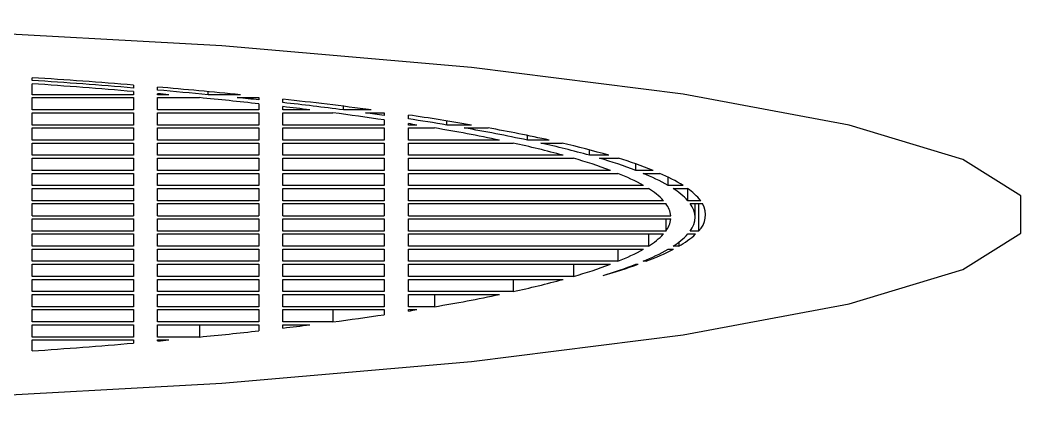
# Model space of a CAD drawing. Header units: millimetres. Extents: x -2889 to 8174, y 2447 to 8478.
# Drawn here: x 1774.281 to 1774.902, y 3481.818 to 3482.059 of the extents above; entities that cross this region are included whole.
import ezdxf

# ---------------------------------------------------------------- set-up
doc = ezdxf.new("R2010")
doc.units = ezdxf.units.MM

msp = doc.modelspace()

# ---------------------------------------------------------------- linework, layer by layer
at = {"color": 7, "linetype": 'Continuous', "lineweight": 25}
for p, q in [((1774.28858, 3482.02181), (1774.28858, 3482.02347)), ((1774.28858, 3482.01291), (1774.28858, 3482.01973)), ((1774.35136, 3482.01889), (1774.35136, 3482.01707)), ((1774.35136, 3482.01486), (1774.35136, 3482.01291)), ((1774.36636, 3482.01579), (1774.36636, 3482.01765)), ((1774.39767, 3482.01291), (1774.39767, 3482.01485)), ((1774.35136, 3482.01291), (1774.28858, 3482.01291)), ((1774.28858, 3482.0111), (1774.35136, 3482.0111)), ((1774.28858, 3482.00353), (1774.28858, 3482.0111)), ((1774.35136, 3482.0111), (1774.35136, 3482.00353)), ((1774.36636, 3482.01291), (1774.36636, 3482.01355)), ((1774.37334, 3482.01291), (1774.36636, 3482.01291)), ((1774.36636, 3482.0111), (1774.39236, 3482.0111)), ((1774.36636, 3482.00353), (1774.36636, 3482.0111)), ((1774.4177, 3482.01291), (1774.39767, 3482.01291)), ((1774.4158, 3482.0111), (1774.42913, 3482.0111)), ((1774.42913, 3482.0111), (1774.42913, 3482.0097)), ((1774.44413, 3482.00805), (1774.44413, 3482.01014)), ((1774.35136, 3482.00353), (1774.28858, 3482.00353)), ((1774.42913, 3482.00353), (1774.36636, 3482.00353)), ((1774.42913, 3482.00726), (1774.42913, 3482.00353)), ((1774.44413, 3482.00353), (1774.44413, 3482.00555)), ((1774.46088, 3482.00353), (1774.44413, 3482.00353)), ((1774.48161, 3482.00353), (1774.48161, 3482.00575)), ((1774.4989, 3482.00353), (1774.48161, 3482.00353)), ((1774.28858, 3482.00172), (1774.35136, 3482.00172)), ((1774.28858, 3481.99414), (1774.28858, 3482.00172)), ((1774.35136, 3482.00172), (1774.35136, 3481.99414)), ((1774.36636, 3482.00172), (1774.42913, 3482.00172)), ((1774.36636, 3481.99414), (1774.36636, 3482.00172)), ((1774.42913, 3482.00172), (1774.42913, 3481.99414)), ((1774.44413, 3482.00172), (1774.47507, 3482.00172)), ((1774.44413, 3481.99414), (1774.44413, 3482.00172)), ((1774.4953, 3482.00172), (1774.50691, 3482.00172)), ((1774.50691, 3482.00172), (1774.50691, 3482.00011)), ((1774.50691, 3481.99728), (1774.50691, 3481.99414)), ((1774.52191, 3481.99792), (1774.52191, 3482.00033)), ((1774.54581, 3481.99414), (1774.54581, 3481.99668)), ((1774.35136, 3481.99414), (1774.28858, 3481.99414)), ((1774.28858, 3481.99233), (1774.35136, 3481.99233)), ((1774.28858, 3481.98476), (1774.28858, 3481.99233)), ((1774.35136, 3481.99233), (1774.35136, 3481.98476)), ((1774.42913, 3481.99414), (1774.36636, 3481.99414)), ((1774.36636, 3481.99233), (1774.42913, 3481.99233)), ((1774.36636, 3481.98476), (1774.36636, 3481.99233)), ((1774.42913, 3481.99233), (1774.42913, 3481.98476)), ((1774.50691, 3481.99414), (1774.44413, 3481.99414)), ((1774.44413, 3481.99233), (1774.50691, 3481.99233)), ((1774.44413, 3481.98476), (1774.44413, 3481.99233)), ((1774.50691, 3481.99233), (1774.50691, 3481.98476)), ((1774.52191, 3481.99414), (1774.52191, 3481.99498)), ((1774.52719, 3481.99414), (1774.52191, 3481.99414)), ((1774.52191, 3481.99233), (1774.53812, 3481.99233)), ((1774.52191, 3481.98476), (1774.52191, 3481.99233)), ((1774.56106, 3481.99414), (1774.54581, 3481.99414)), ((1774.55643, 3481.99233), (1774.57134, 3481.99233)), ((1774.35136, 3481.98476), (1774.28858, 3481.98476)), ((1774.42913, 3481.98476), (1774.36636, 3481.98476)), ((1774.50691, 3481.98476), (1774.44413, 3481.98476)), ((1774.57843, 3481.98476), (1774.52191, 3481.98476)), ((1774.5957, 3481.98476), (1774.5957, 3481.98765)), ((1774.60926, 3481.98476), (1774.5957, 3481.98476)), ((1774.28858, 3481.98295), (1774.35136, 3481.98295)), ((1774.28858, 3481.97537), (1774.28858, 3481.98295)), ((1774.35136, 3481.98295), (1774.35136, 3481.97537)), ((1774.36636, 3481.98295), (1774.42913, 3481.98295)), ((1774.36636, 3481.97537), (1774.36636, 3481.98295)), ((1774.42913, 3481.98295), (1774.42913, 3481.97537)), ((1774.44413, 3481.98295), (1774.50691, 3481.98295)), ((1774.44413, 3481.97537), (1774.44413, 3481.98295)), ((1774.50691, 3481.98295), (1774.50691, 3481.97537)), ((1774.52191, 3481.98295), (1774.58688, 3481.98295)), ((1774.52191, 3481.97537), (1774.52191, 3481.98295)), ((1774.60395, 3481.98295), (1774.61721, 3481.98295)), ((1774.63418, 3481.97537), (1774.63418, 3481.97873)), ((1774.35136, 3481.97537), (1774.28858, 3481.97537)), ((1774.28858, 3481.97357), (1774.35136, 3481.97357)), ((1774.28858, 3481.96599), (1774.28858, 3481.97357)), ((1774.35136, 3481.97357), (1774.35136, 3481.96599)), ((1774.42913, 3481.97537), (1774.36636, 3481.97537)), ((1774.36636, 3481.97357), (1774.42913, 3481.97357)), ((1774.36636, 3481.96599), (1774.36636, 3481.97357)), ((1774.42913, 3481.97357), (1774.42913, 3481.96599)), ((1774.50691, 3481.97537), (1774.44413, 3481.97537)), ((1774.44413, 3481.97357), (1774.50691, 3481.97357)), ((1774.44413, 3481.96599), (1774.44413, 3481.97357)), ((1774.50691, 3481.97357), (1774.50691, 3481.96599)), ((1774.61782, 3481.97537), (1774.52191, 3481.97537)), ((1774.52191, 3481.97357), (1774.62423, 3481.97357)), ((1774.52191, 3481.96599), (1774.52191, 3481.97357)), ((1774.64624, 3481.97537), (1774.63418, 3481.97537)), ((1774.64044, 3481.97357), (1774.65222, 3481.97357)), ((1774.35136, 3481.96599), (1774.28858, 3481.96599)), ((1774.42913, 3481.96599), (1774.36636, 3481.96599)), ((1774.50691, 3481.96599), (1774.44413, 3481.96599)), ((1774.64721, 3481.96599), (1774.52191, 3481.96599)), ((1774.66294, 3481.96599), (1774.66294, 3481.97003)), ((1774.6736, 3481.96599), (1774.66294, 3481.96599)), ((1774.28858, 3481.96418), (1774.35136, 3481.96418)), ((1774.28858, 3481.95661), (1774.28858, 3481.96418)), ((1774.35136, 3481.96418), (1774.35136, 3481.95661)), ((1774.36636, 3481.96418), (1774.42913, 3481.96418)), ((1774.36636, 3481.95661), (1774.36636, 3481.96418)), ((1774.42913, 3481.96418), (1774.42913, 3481.95661)), ((1774.44413, 3481.96418), (1774.50691, 3481.96418)), ((1774.44413, 3481.95661), (1774.44413, 3481.96418)), ((1774.50691, 3481.96418), (1774.50691, 3481.95661)), ((1774.52191, 3481.96418), (1774.65183, 3481.96418)), ((1774.52191, 3481.95661), (1774.52191, 3481.96418)), ((1774.66747, 3481.96418), (1774.67787, 3481.96418)), ((1774.68306, 3481.95661), (1774.68306, 3481.96177)), ((1774.35136, 3481.95661), (1774.28858, 3481.95661)), ((1774.28858, 3481.9548), (1774.35136, 3481.9548)), ((1774.28858, 3481.94722), (1774.28858, 3481.9548)), ((1774.35136, 3481.9548), (1774.35136, 3481.94722)), ((1774.42913, 3481.95661), (1774.36636, 3481.95661)), ((1774.36636, 3481.9548), (1774.42913, 3481.9548)), ((1774.36636, 3481.94722), (1774.36636, 3481.9548)), ((1774.42913, 3481.9548), (1774.42913, 3481.94722)), ((1774.50691, 3481.95661), (1774.44413, 3481.95661)), ((1774.44413, 3481.9548), (1774.50691, 3481.9548)), ((1774.44413, 3481.94722), (1774.44413, 3481.9548)), ((1774.50691, 3481.9548), (1774.50691, 3481.94722)), ((1774.66773, 3481.95661), (1774.52191, 3481.95661)), ((1774.52191, 3481.9548), (1774.67074, 3481.9548)), ((1774.52191, 3481.94722), (1774.52191, 3481.9548)), ((1774.69237, 3481.95661), (1774.68306, 3481.95661)), ((1774.686, 3481.9548), (1774.69505, 3481.9548)), ((1774.69517, 3481.94722), (1774.69517, 3481.95471)), ((1774.35136, 3481.94722), (1774.28858, 3481.94722)), ((1774.42913, 3481.94722), (1774.36636, 3481.94722)), ((1774.50691, 3481.94722), (1774.44413, 3481.94722)), ((1774.68009, 3481.94722), (1774.52191, 3481.94722)), ((1774.70314, 3481.94722), (1774.69517, 3481.94722)), ((1774.28858, 3481.94541), (1774.35136, 3481.94541)), ((1774.28858, 3481.93784), (1774.28858, 3481.94541)), ((1774.35136, 3481.94541), (1774.35136, 3481.93784)), ((1774.36636, 3481.94541), (1774.42913, 3481.94541)), ((1774.36636, 3481.93784), (1774.36636, 3481.94541)), ((1774.42913, 3481.94541), (1774.42913, 3481.93784)), ((1774.44413, 3481.94541), (1774.50691, 3481.94541)), ((1774.44413, 3481.93784), (1774.44413, 3481.94541)), ((1774.50691, 3481.94541), (1774.50691, 3481.93784)), ((1774.52191, 3481.94541), (1774.68157, 3481.94541)), ((1774.52191, 3481.93784), (1774.52191, 3481.94541)), ((1774.69663, 3481.94541), (1774.70433, 3481.94541)), ((1774.69969, 3481.93694), (1774.69969, 3481.94541)), ((1774.69969, 3481.93694), (1774.69969, 3481.94541)), ((1774.70176, 3481.94541), (1774.70176, 3481.92846)), ((1774.28858, 3481.93784), (1774.35136, 3481.93784)), ((1774.28858, 3481.93603), (1774.35136, 3481.93603)), ((1774.28858, 3481.92846), (1774.28858, 3481.93603)), ((1774.35136, 3481.93603), (1774.35136, 3481.92846)), ((1774.36636, 3481.93784), (1774.42913, 3481.93784)), ((1774.36636, 3481.93603), (1774.42913, 3481.93603)), ((1774.36636, 3481.92846), (1774.36636, 3481.93603)), ((1774.42913, 3481.93603), (1774.42913, 3481.92846)), ((1774.44413, 3481.93784), (1774.50691, 3481.93784)), ((1774.44413, 3481.93603), (1774.50691, 3481.93603)), ((1774.44413, 3481.92846), (1774.44413, 3481.93603)), ((1774.50691, 3481.93603), (1774.50691, 3481.92846)), ((1774.52191, 3481.93784), (1774.68465, 3481.93784)), ((1774.52191, 3481.93603), (1774.68465, 3481.93603)), ((1774.52191, 3481.92846), (1774.52191, 3481.93603)), ((1774.68157, 3481.93603), (1774.68157, 3481.92846)), ((1774.35136, 3481.92846), (1774.28858, 3481.92846)), ((1774.42913, 3481.92846), (1774.36636, 3481.92846)), ((1774.50691, 3481.92846), (1774.44413, 3481.92846)), ((1774.68157, 3481.92846), (1774.52191, 3481.92846)), ((1774.70176, 3481.92846), (1774.69663, 3481.92846)), ((1774.28858, 3481.92665), (1774.35136, 3481.92665)), ((1774.28858, 3481.91907), (1774.28858, 3481.92665)), ((1774.35136, 3481.92665), (1774.35136, 3481.91907)), ((1774.36636, 3481.92665), (1774.42913, 3481.92665)), ((1774.36636, 3481.91907), (1774.36636, 3481.92665)), ((1774.42913, 3481.92665), (1774.42913, 3481.91907)), ((1774.44413, 3481.92665), (1774.50691, 3481.92665)), ((1774.44413, 3481.91907), (1774.44413, 3481.92665)), ((1774.50691, 3481.92665), (1774.50691, 3481.91907)), ((1774.52191, 3481.92665), (1774.68009, 3481.92665)), ((1774.52191, 3481.91907), (1774.52191, 3481.92665)), ((1774.67074, 3481.92665), (1774.67074, 3481.91907)), ((1774.68957, 3481.92156), (1774.68957, 3481.91907)), ((1774.69517, 3481.92665), (1774.70002, 3481.92665)), ((1774.35136, 3481.91907), (1774.28858, 3481.91907)), ((1774.28858, 3481.91726), (1774.35136, 3481.91726)), ((1774.28858, 3481.90969), (1774.28858, 3481.91726)), ((1774.35136, 3481.91726), (1774.35136, 3481.90969)), ((1774.42913, 3481.91907), (1774.36636, 3481.91907)), ((1774.36636, 3481.91726), (1774.42913, 3481.91726)), ((1774.36636, 3481.90969), (1774.36636, 3481.91726)), ((1774.42913, 3481.91726), (1774.42913, 3481.90969)), ((1774.50691, 3481.91907), (1774.44413, 3481.91907)), ((1774.44413, 3481.91726), (1774.50691, 3481.91726)), ((1774.44413, 3481.90969), (1774.44413, 3481.91726)), ((1774.50691, 3481.91726), (1774.50691, 3481.90969)), ((1774.67074, 3481.91907), (1774.52191, 3481.91907)), ((1774.52191, 3481.91726), (1774.66773, 3481.91726)), ((1774.52191, 3481.90969), (1774.52191, 3481.91726)), ((1774.65183, 3481.91726), (1774.65183, 3481.90969)), ((1774.68306, 3481.91726), (1774.68631, 3481.91726)), ((1774.68957, 3481.91907), (1774.686, 3481.91907)), ((1774.35136, 3481.90969), (1774.28858, 3481.90969)), ((1774.42913, 3481.90969), (1774.36636, 3481.90969)), ((1774.50691, 3481.90969), (1774.44413, 3481.90969)), ((1774.65183, 3481.90969), (1774.52191, 3481.90969)), ((1774.6693, 3481.90969), (1774.66747, 3481.90969)), ((1774.6693, 3481.91046), (1774.6693, 3481.90969)), ((1774.28858, 3481.90031), (1774.28858, 3481.90788)), ((1774.28858, 3481.90788), (1774.35136, 3481.90788)), ((1774.35136, 3481.90788), (1774.35136, 3481.90031)), ((1774.36636, 3481.90788), (1774.42913, 3481.90788)), ((1774.36636, 3481.90031), (1774.36636, 3481.90788)), ((1774.42913, 3481.90788), (1774.42913, 3481.90031)), ((1774.44413, 3481.90788), (1774.50691, 3481.90788)), ((1774.44413, 3481.90031), (1774.44413, 3481.90788)), ((1774.50691, 3481.90788), (1774.50691, 3481.90031)), ((1774.52191, 3481.90788), (1774.64721, 3481.90788)), ((1774.52191, 3481.90031), (1774.52191, 3481.90788)), ((1774.62423, 3481.90788), (1774.62423, 3481.90031)), ((1774.66294, 3481.90788), (1774.66441, 3481.90788)), ((1774.35136, 3481.90031), (1774.28858, 3481.90031)), ((1774.28858, 3481.8985), (1774.35136, 3481.8985)), ((1774.28858, 3481.89092), (1774.28858, 3481.8985)), ((1774.35136, 3481.8985), (1774.35136, 3481.89092)), ((1774.42913, 3481.90031), (1774.36636, 3481.90031)), ((1774.36636, 3481.8985), (1774.42913, 3481.8985)), ((1774.36636, 3481.89092), (1774.36636, 3481.8985)), ((1774.42913, 3481.8985), (1774.42913, 3481.89092)), ((1774.50691, 3481.90031), (1774.44413, 3481.90031)), ((1774.44413, 3481.8985), (1774.50691, 3481.8985)), ((1774.44413, 3481.89092), (1774.44413, 3481.8985)), ((1774.50691, 3481.8985), (1774.50691, 3481.89092)), ((1774.62423, 3481.90031), (1774.52191, 3481.90031)), ((1774.52191, 3481.8985), (1774.61782, 3481.8985)), ((1774.52191, 3481.89092), (1774.52191, 3481.8985)), ((1774.58688, 3481.8985), (1774.58688, 3481.89092)), ((1774.35136, 3481.89092), (1774.28858, 3481.89092)), ((1774.42913, 3481.89092), (1774.36636, 3481.89092)), ((1774.50691, 3481.89092), (1774.44413, 3481.89092)), ((1774.58688, 3481.89092), (1774.52191, 3481.89092)), ((1774.28858, 3481.88911), (1774.35136, 3481.88911)), ((1774.28858, 3481.88154), (1774.28858, 3481.88911)), ((1774.35136, 3481.88911), (1774.35136, 3481.88154)), ((1774.36636, 3481.88911), (1774.42913, 3481.88911)), ((1774.36636, 3481.88154), (1774.36636, 3481.88911)), ((1774.42913, 3481.88911), (1774.42913, 3481.88154)), ((1774.44413, 3481.88911), (1774.50691, 3481.88911)), ((1774.44413, 3481.88154), (1774.44413, 3481.88911)), ((1774.50691, 3481.88911), (1774.50691, 3481.88154)), ((1774.52191, 3481.88911), (1774.57843, 3481.88911)), ((1774.52191, 3481.88154), (1774.52191, 3481.88911)), ((1774.53812, 3481.88911), (1774.53812, 3481.88154)), ((1774.35136, 3481.88154), (1774.28858, 3481.88154)), ((1774.28858, 3481.87973), (1774.35136, 3481.87973)), ((1774.28858, 3481.87216), (1774.28858, 3481.87973)), ((1774.35136, 3481.87973), (1774.35136, 3481.87216)), ((1774.42913, 3481.88154), (1774.36636, 3481.88154)), ((1774.36636, 3481.87973), (1774.42913, 3481.87973)), ((1774.36636, 3481.87216), (1774.36636, 3481.87973)), ((1774.42913, 3481.87973), (1774.42913, 3481.87216)), ((1774.50691, 3481.88154), (1774.44413, 3481.88154)), ((1774.44413, 3481.87973), (1774.50691, 3481.87973)), ((1774.44413, 3481.87216), (1774.44413, 3481.87973)), ((1774.47507, 3481.87973), (1774.47507, 3481.87216)), ((1774.50691, 3481.87973), (1774.50691, 3481.87659)), ((1774.53812, 3481.88154), (1774.52191, 3481.88154)), ((1774.52191, 3481.87973), (1774.52719, 3481.87973)), ((1774.52191, 3481.87889), (1774.52191, 3481.87973)), ((1774.35136, 3481.87216), (1774.28858, 3481.87216)), ((1774.42913, 3481.87216), (1774.36636, 3481.87216)), ((1774.47507, 3481.87216), (1774.44413, 3481.87216)), ((1774.28858, 3481.87035), (1774.35136, 3481.87035)), ((1774.28858, 3481.86277), (1774.28858, 3481.87035)), ((1774.35136, 3481.87035), (1774.35136, 3481.86277)), ((1774.36636, 3481.87035), (1774.42913, 3481.87035)), ((1774.36636, 3481.86277), (1774.36636, 3481.87035)), ((1774.39236, 3481.87035), (1774.39236, 3481.86277)), ((1774.42913, 3481.87035), (1774.42913, 3481.86661)), ((1774.44413, 3481.87035), (1774.46088, 3481.87035)), ((1774.44413, 3481.86832), (1774.44413, 3481.87035)), ((1774.35136, 3481.86277), (1774.28858, 3481.86277)), ((1774.28858, 3481.86096), (1774.35136, 3481.86096)), ((1774.28858, 3481.85414), (1774.28858, 3481.86096)), ((1774.35136, 3481.86096), (1774.35136, 3481.85901)), ((1774.39236, 3481.86277), (1774.36636, 3481.86277)), ((1774.36636, 3481.86096), (1774.37334, 3481.86096)), ((1774.36636, 3481.86033), (1774.36636, 3481.86096))]:
    msp.add_line(p, q, dxfattribs=at)
at = {"color": 7, "linetype": 'Continuous', "lineweight": 25, "flags": 128}
msp.add_lwpolyline([(1773.49086, 3481.82895), (1773.67051, 3481.82145), (1773.85869, 3481.81818), (1774.04859, 3481.81927), (1774.23334, 3481.82468), (1774.40627, 3481.83421), (1774.56113, 3481.84751), (1774.69232, 3481.86411), (1774.79511, 3481.88341), (1774.86576, 3481.9047), (1774.90174, 3481.92722), (1774.90174, 3481.95016), (1774.86576, 3481.97268), (1774.79511, 3481.99397), (1774.69232, 3482.01327), (1774.56113, 3482.02987), (1774.40627, 3482.04317), (1774.23334, 3482.0527), (1774.04859, 3482.05811), (1773.85869, 3482.0592), (1773.67051, 3482.05594), (1773.49086, 3482.04843)], dxfattribs=at)
msp.add_lwpolyline([(1773.49086, 3481.82895), (1773.67051, 3481.82145), (1773.85869, 3481.81818), (1774.04859, 3481.81927), (1774.23334, 3481.82468), (1774.40627, 3481.83421), (1774.56113, 3481.84751), (1774.69232, 3481.86411), (1774.79511, 3481.88341), (1774.86576, 3481.9047), (1774.90174, 3481.92722), (1774.90174, 3481.95016), (1774.86576, 3481.97268), (1774.79511, 3481.99397), (1774.69232, 3482.01327), (1774.56113, 3482.02987), (1774.40627, 3482.04317), (1774.23334, 3482.0527), (1774.04859, 3482.05811), (1773.85869, 3482.0592), (1773.67051, 3482.05594), (1773.49086, 3482.04843)], dxfattribs=at)
at = {"color": 7, "linetype": 'Continuous', "lineweight": 25}
for centre, radius, start, end in [((1774.01544, 3477.84928), 4.18312, 85.39397, 86.25613), ((1774.01066, 3477.92085), 4.11037, 85.2455, 86.12308), ((1774.01521, 3478.08399), 3.94522, 85.11223, 86.02668), ((1774.083, 3478.66786), 3.36175, 84.28612, 85.16498), ((1774.06989, 3478.62521), 3.40352, 84.47351, 85.00282), ((1774.06319, 3478.64821), 3.37897, 84.73349, 84.85241), ((1774.11117, 3479.14184), 2.883, 83.66805, 84.40281), ((1774.11757, 3479.10838), 2.91801, 83.87062, 84.13379), ((1774.185, 3479.63385), 2.39037, 82.45424, 83.77649), ((1774.17338, 3479.60626), 2.417, 82.67335, 83.56812), ((1774.16827, 3479.64857), 2.37306, 82.91706, 83.32441), ((1774.22941, 3480.12186), 1.89584, 81.58305, 82.55474), ((1774.23344, 3480.06885), 1.95053, 81.94048, 82.28471), ((1774.30162, 3480.47847), 1.53772, 80.28673, 81.76366), ((1774.29174, 3480.46406), 1.55104, 80.57189, 81.46573), ((1774.28896, 3480.51956), 1.4937, 80.82289, 81.02782), ((1774.35703, 3480.91728), 1.09019, 78.28258, 80.43868), ((1774.37671, 3480.95495), 1.05284, 77.99489, 80.17142), ((1774.40026, 3481.03693), 0.9706, 77.56454, 79.84763), ((1774.45542, 3481.37895), 0.61814, 74.76833, 77.72117), ((1774.47384, 3481.39955), 0.59773, 74.4401, 77.42756), ((1774.49541, 3481.45673), 0.54013, 73.78554, 76.96832), ((1774.5385, 3481.67474), 0.31088, 69.53106, 73.99235), ((1774.55563, 3481.68442), 0.30133, 69.13891, 73.65437), ((1774.57462, 3481.72057), 0.26463, 68.03622, 72.94839), ((1774.60323, 3481.84165), 0.13182, 60.70222, 68.36411), ((1774.61927, 3481.84517), 0.1284, 60.21667, 67.95594), ((1774.63514, 3481.86472), 0.10825, 58.08727, 66.7539), ((1774.64751, 3481.91656), 0.04475, 43.26687, 58.72246), ((1774.66276, 3481.91731), 0.04411, 42.70618, 58.20557), ((1774.67505, 3481.92534), 0.0356, 37.92179, 55.82357), ((1774.66997, 3481.93627), 0.01476, 6.09349, 38.25304), ((1774.68617, 3481.93694), 0.01346, 320.94808, 39.05192), ((1774.69245, 3481.93854), 0.01372, 312.71131, 30.07553), ((1774.66997, 3481.9376), 0.01476, 321.74696, 353.90651), ((1774.64751, 3481.95732), 0.04475, 301.27754, 316.73313), ((1774.66276, 3481.95656), 0.04411, 301.79443, 317.29382), ((1774.66262, 3481.96724), 0.05519, 299.22906, 312.65563), ((1774.60323, 3482.03222), 0.13182, 291.63589, 299.29778), ((1774.61927, 3482.02871), 0.1284, 292.04406, 299.78333), ((1774.61483, 3482.05488), 0.15507, 290.56635, 297.44855), ((1774.5385, 3482.19913), 0.31088, 286.00765, 290.46894), ((1774.55835, 3482.18176), 0.29317, 286.71806, 290.90026), ((1774.54992, 3482.23084), 0.34266, 285.70771, 289.52006), ((1774.45542, 3482.49492), 0.61814, 282.27883, 285.23167), ((1774.35703, 3482.95659), 1.09019, 279.56132, 281.71742), ((1774.28896, 3483.35431), 1.4937, 278.97218, 279.17711), ((1774.22941, 3483.75201), 1.89584, 277.44526, 278.41695), ((1774.11117, 3484.73203), 2.883, 275.59719, 276.33195), ((1774.16827, 3484.2253), 2.37306, 276.67559, 277.08294), ((1774.06319, 3485.22566), 3.37897, 275.14759, 275.26651), ((1774.01521, 3485.78988), 3.94522, 273.97332, 274.88777)]:
    msp.add_arc(centre, radius, start, end, dxfattribs=at)

doc.saveas('drawing.dxf')
